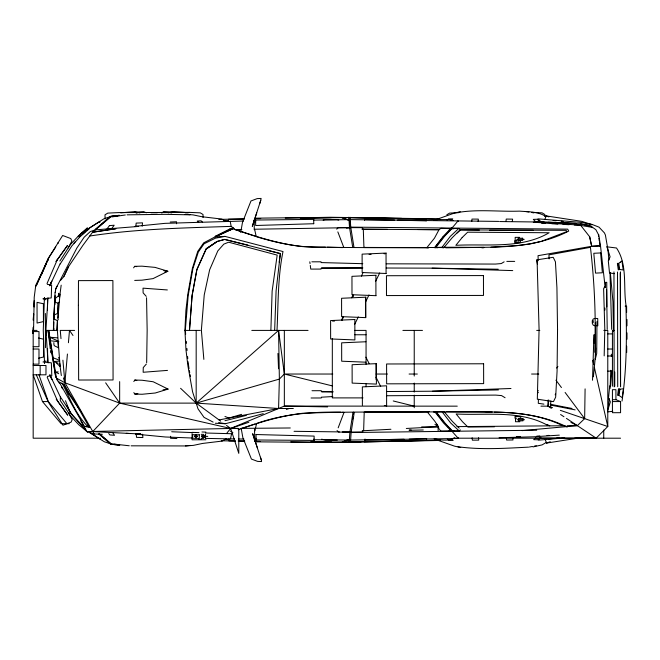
<?xml version="1.0" encoding="UTF-8"?>
<svg xmlns="http://www.w3.org/2000/svg" width="660" height="660" viewBox="0 0 660 660"><rect width="100%" height="100%" fill="white"/><g stroke="black" fill="none" stroke-linecap="round" stroke-linejoin="round"><path stroke-width="0.99" d="M228.896 438.949L228.888 440.863L235.067 440.93M313.962 438.983L313.954 442.324L255.874 441.837L255.882 438.174M47.495 310.349L47.561 298.337M349.173 442.464L349.189 439.609M350.435 442.497L350.452 439.609M426.187 220.811L426.203 219.136L364.559 218.229L364.534 220.267M595.394 322.542L595.361 358.949L596.714 353.347L596.978 321.568M254.215 229.771L254.323 219.648M53.79 322.195L53.683 330.371L53.774 328.325M53.84 318.103L55.093 292.24M613.429 331.411L612.967 301.859L610.335 272.605M522.06 430.625L577.335 425.642L584.644 418.63L585.098 388.88M33.561 330.404L34.213 297.28L35.788 285.186L48.658 258.588L47.404 261.327M146.66 362.678L147.155 330.206L146.553 297.734M170.618 436.285L170.569 438.289L176.896 438.545M594.85 352.325C596.013 317.295 594.52 282.142 590.428 247.327L548.963 254.842L549.112 258.877M604.172 355.88L604.808 329.389L603.619 288.7L604.634 286.869L604.51 287.719M595.361 358.949L595.65 347.861M593.53 364.567L593.678 359.461M594.148 343.109L594.388 334.933L593.917 334.694L592.515 380.242M255.461 218.914L255.478 218.179L313.558 217.486L313.574 219.995M270.889 329.983L272.135 291.093L277.183 255.115L228.657 242.212L223.847 244.109L217.808 250.915L209.641 269.8L204.237 294.921L201.374 330.107L203.849 359.37M550.621 407.038L550.819 400.925M538.428 399.333L538.296 403.326L543.922 404.135M277.018 329.975C278.322 303.864 277.695 277.25 283.008 251.542L225.043 236.395L215.003 236.907L203.717 242.839L197.736 251.402L192.374 268.405L187.795 294.376L185.905 310.431L184.924 330.14L185.971 349.833L187.918 365.887L192.588 391.842L198.008 408.829L204.023 417.367L213.147 422.12M53.369 330.371L53.798 318.945M274.667 329.975L276.094 290.87L280.351 253.597L224.664 239.407L217.173 241.461L206.225 249.01L196.878 269.775L192.085 295.729L189.494 330.132L192.085 295.424L196.878 269.412L206.225 248.605L217.173 241.477L224.664 239.431L247.946 245.124M610.104 388.418L610.78 370.293M611.308 356.202L611.383 354.189M54.235 318.103L54.458 312.997M54.829 304.821L55.102 298.683M55.374 292.553L55.688 288.89L76.939 247.896L84.133 237.237L90.272 231.586L95.139 229.895L138.055 226.462M57.766 313.805L58.261 303.072L57.75 313.318M53.914 315.711L53.757 318.928L57.445 320.636L56.991 330.363L57.445 320.636L58.311 319.291M100.204 438.157L100.147 439.098L89.76 432.473M53.872 316.058L54.442 306.859M54.566 304.821L55.135 295.622M55.325 292.553L55.514 289.484L57.131 286.093M313.558 217.486L300.292 218.13M47.998 297.825L45.903 330.388L48.114 362.934M54.862 299.475L54.689 302.255L58.369 303.097L59.342 301.975M331.32 217.668L302.783 218.13M349.33 440.418L349.866 432.391L352.951 412.673L354.214 412.673L351.12 432.391L350.592 440.451M426.294 220.877L397.551 220.16M56.191 297.833L59.977 294.203L57.907 318.475L58.303 313.03L54.722 314.754M471.776 221.463L471.974 219.087L478.335 219.112L478.145 221.488M610.533 386.149L611.845 371.011M67.427 354.024L64.919 382.767L94.165 433.983L102.391 434.255M68.417 342.73L69.498 330.404L72.996 335.478M608.248 408.763L609.172 398.59M609.708 385.811L608.536 397.906L610.36 401.915L607.67 410.479M142.205 226.198L142.527 222.865L136.166 223.096L135.844 226.438L138.567 226.339M593.389 376.827L595.213 358.397M60.423 396.759L60.258 400.513L70.711 416.113L78.746 424.718L87.805 432.226M89.776 431.995L89.702 432.638L104.354 441.779L110.781 443.883L118.429 444.683M551.389 408.383L548.047 406.156L548.749 400.018M57.981 243.581L58.088 242.616M505.939 221.504L506.253 219.071L512.614 219.136L512.3 221.562M44.41 297.676L43.263 330.388L44.525 363.107M59.581 297.421L61.174 285.17M279.172 262.185L280.351 253.597L267.168 250.198M622.017 401.065C626.785 369.179 626.851 336.715 625.911 304.54C623.213 285.846 627.602 264.52 616.514 248.003L606.557 246.782M352.621 419.158L352.918 417.145M353.364 414.133L353.661 412.12M59.878 261.055L70.414 244.563L78.416 235.934L87.45 228.393L78.259 236.214L87.384 227.749M240.71 232.485L242.476 222.428L250.965 200.97L257.177 198.611L261.113 198.429L260.857 199.741M44.525 297.602L44.162 299.623L46.076 299.615M232.914 432.712L231.544 433.727L230.538 438.908L205.532 438.38M195.954 435.27L196.053 434.8L195.962 437.737L196.053 437.266M254.966 430.782L256.567 423.349M259.76 203.577L260.807 200.17L252.293 226.355L256.757 212.825M544.88 219.458L546.142 215.894L581.807 221.364L592.069 224.672L590.122 224.4M313.929 439.717L349.965 440.063L458.403 438.504L458.617 437.902M593.274 320.661L593.2 322.674M338.176 427.829L343.926 412.665L342.853 412.104M50.111 285.029L60.134 263.736M41.671 274.296L48.477 258.175L55.745 247.013M49.781 285.838L51.769 281.111L50.061 284.938M57.271 259.776L56.009 261.558L67.468 245.495L57.271 259.776L47.058 283.47L47.438 284.411L51.637 284.98L51.233 297.924L42.9 298.823M341.591 320.347L343.283 316.585M351.714 297.784L352.976 294.962M361.408 276.169L363.091 272.407M574.258 225.002L580.503 225.118L533.313 222.23M46.571 263.15L36.135 285.995L47.932 258.951L62.659 235.488L70.769 238.557L71.907 241.082L68.087 247.97M341.707 320.463L343.439 316.75M353.389 295.408L352.522 297.264L353.323 295.408M341.591 320.463L343.324 316.75M118.033 215.828L110.385 216.653L92.573 232.254L82.83 245.438L68.5 266.764L63.789 276.639L60.572 280.335M63.789 276.639L68.5 266.764M354.742 324.225L358.306 316.899M365.434 302.255L368.998 294.929M375.68 281.193L379.69 272.951M60.192 263.967L71.849 245.908L80 236.775L89.422 228.624L89.347 227.972L86.444 230.596M202.793 437.11L203.197 436.392M204.691 436.392L203.544 438.446L201.234 438.446M555.126 394.82L555.662 394.02M133.617 267.844L134.665 266.351L141.941 266.161L155.042 267.374L167.863 271.243L153.013 278.627L141.958 280.178L134.698 280.417M133.823 381.529L134.871 380.036L142.131 380.251L153.194 381.76L168.069 389.095L155.265 393.005L142.164 394.259L134.887 394.094L133.832 392.609M349.643 220.555L350.097 227.131L567.691 229.136L568.706 231.099C526.886 252.607 478.483 245.982 433.282 247.508L441.82 247.566L450.31 236.362L458.774 228.426L460.647 229.845L566.181 230.34L566.701 231.66L542.107 241.073M556.669 368.049L557.914 366.448M226.974 432.96L230.645 428.464L284.344 406.09L457.264 406.156M74.002 243.136L75.298 241.634M146.347 364.064L143.261 367.562L143.162 372.265L167.492 370.392M441.82 247.566L443.693 247.855L452.183 237.765L460.086 229.845L479.416 230.101M215.003 236.907L233.096 228.764C255.667 236.495 278.644 243.969 302.453 246.592C346.632 248.119 390.835 247.417 435.031 247.508L434.709 247.673M535.664 437.662L533.684 439.642L537.669 439.774L539.657 437.794M540.903 437.695L538.288 440.179L564.696 437.91M336.699 229.136L338.349 227.617L361.672 227.659L363.289 229.21L363.916 246.931L365.112 247.434L427.548 247.648M79.183 237.154L80.635 235.843M82.087 234.531L84.991 231.907M457.017 233.096L460.647 229.845M180.576 388.295L196.177 403.12L278.578 330.404L284.344 374.03L279.37 379.079L196.177 403.12L119.658 403.12L64.919 382.767L56.447 378.114L48.691 330.404L55.745 377.099M447.109 220.077L448.503 218.905L452.776 218.864L451.382 220.027M454.715 437.861C448.808 441.424 440.69 440.088 434.173 438.817M439.362 429.643L441.317 431.029L459.129 430.873L460.375 429.916M350.006 217.214L350.056 219.112M538.222 260.675L538.04 255.684L591.673 246.287L599.478 245.875L600.352 246.023L600.105 246.601L600.551 246.279L598.727 234.539M206.225 249.018L217.173 241.477M83.35 232.031L85.082 230.926M89.405 228.145L99.767 221.479L99.825 222.42M89.405 227.989L103.966 218.782L110.385 216.653M504.141 261.83L501.286 263.563L495.429 264.066L386.232 263.818M226.397 438.545L222.238 441.07L202.513 443.446L193.413 445.368L185.476 445.978M446.82 214.78L449.592 213.106L458.584 212.677M546.48 442.324L542.107 444.889L532.942 446.927M161.576 212.776L164.249 211.555L173.761 212.256M231.371 228.682L233.244 227.89L234.985 229.606L241.857 229.482M225.654 231.602L233.096 228.764L233.244 227.89L231.181 226.38C183.909 227.956 136.438 228.855 89.603 236.041M161.832 212.875L163.73 212.165M440.534 439.997L401.957 441.276L342.35 441.977L347.919 439.931L342.177 442.101L313.343 441.787M545.259 439.527L546.529 443.091L550.242 441.721M342.35 441.977L348.01 439.898M436.747 219.359L454.113 213.163L460.292 211.753M171.567 212.817L173.489 212.14L170.717 212.85M187.77 212.908L189.247 212.38L200.244 212.842L203.024 214.5L203.032 217.536M66.907 405.669L70.406 413.02L86.914 431.582L230.645 428.464L248.894 422.243M286.341 409.48L289.228 408.499M238.153 429.734C259.149 422.491 280.599 415.784 302.742 413.259C346.912 411.576 391.124 412.12 435.319 411.873L434.998 411.7M241.395 428.48L255.073 423.959M241.618 414.356L228.971 418.044L224.953 416.485M111.854 216.909L125.309 214.987M164.934 272.052L167.863 271.243L163.837 270.649M257.532 423.085C284.377 413.968 312.625 411.634 340.824 412.162M263.249 413.688L225.365 423.736L215.333 423.258M433.793 220.564L437.58 219.599L449.443 219.565L453.181 220.514M323.152 220.135L325.042 219.648L336.905 219.623L338.778 220.093M224.977 420.7L246.304 415.404M38.552 358.223L43.502 357.019L43.469 339.182L38.519 337.994M168.176 212.866L173.794 211.522L187.349 212.66L185.41 212.668M58.36 357.654L59.441 358.743M541.175 241.428L529.963 244.01L518.141 245.528L491.023 247.186M457.611 212.528C477.964 209.03 498.886 211.835 519.437 211.134C528.429 211.876 538.329 211.431 546.084 216.653M321.321 397.204L332.838 396.544M219.054 419.941L278.578 408.499L293.32 408.499M225.043 236.395L215.465 238.161L204.064 243.787L198.313 252.046L192.885 268.653L188.182 295.564L185.32 330.132L185.666 334.199M529.378 447.034L532.348 446.49M534.336 446.127L536.316 445.764M537.694 390.943L538.469 390.802M454.006 430.601L449.089 430.633M135.019 212.223L143.641 211.612L146.355 212.817M567.196 427.061C525.797 406.354 478.096 413.424 433.57 411.873L443.982 411.493L452.504 421.55L459.195 428.142M546.529 443.091L579.134 437.968M115.319 228.731L92.573 232.254L115.929 228.814M134.887 394.094L137.907 393.64M163.036 389.854L168.069 389.095L166.114 388.558M528.553 447.15C505.189 448.297 481.272 449.963 458.015 446.762M612.827 411.279L607.843 411.889M321.09 268.373L362.744 267.952M45.367 313.467L45.482 347.68M348.744 217.222L348.81 220.077M346.385 228.071L350.262 227.642L254.611 229.234L256.237 236.668C278.635 243.532 301.777 248.111 325.306 247.162M448.734 228.698L458.774 228.426M120.73 212.85L134.293 211.637L139.904 212.949M135.077 226.347L165.058 223.344L243.54 221.017M548.452 438.966L552.486 438.57M556.52 438.174L559.548 437.869M190.402 445.434L184.866 445.945L131.125 445.822M127.091 214.838L164.975 214.335L189.998 214.822M59.549 361.086L53.749 361.54L58.22 363.231M481.924 247.855L483.953 247.698M559.325 435.13L533.692 436.796L499.092 437.737M536.753 436.136L539.831 435.955M546.991 435.526L549.038 435.402M362.208 430.798L390.935 429.272M406.321 428.464L438.124 426.772L438.124 430.584M580.503 225.118L589.677 236.775L591.673 246.287L599.478 245.875M369.08 254.455L371.077 254.356M384.046 253.762L386.042 253.671L386.075 272.902M332.582 321.106L334.579 321.016M170.189 222.032L176.517 221.76L176.575 223.765M386.364 253.06L362.117 254.141L362.15 272.522L386.397 273.504M376.208 275.261L351.962 276.334L351.995 294.715L376.241 295.697M365.904 341.756L341.657 342.829L341.69 361.21L365.937 362.191M386.455 391.537L432.407 391.223L510.98 388.501M438.149 411.65L435.237 411.724L448.627 427.589M544.219 222.073L499.694 221.546M432.399 391.223L498.44 389.928M409.2 430.279L423.274 429.982M516.384 436.672L520.451 436.59M218.831 219.409L244.382 218.914M254.603 218.716L260.733 218.6M285.26 218.122L330.223 217.255L437.935 218.881M223.789 220.63L228.327 220.539M404.093 439.238L365.062 439.948L365.021 439.04M409.233 439.147L426.673 438.537M403.441 441.136L438.314 440.484M348.505 217.627L341.954 217.734L348.571 220.135M349.833 442.076L361.086 441.878M364.155 441.82L402.006 441.152L330.619 442.505L290.755 441.87M243.952 219.029L228.5 219.252L228.517 221.174M305.737 218.13L341.781 217.61L348.554 220.118M536.72 430.229L350.452 432.547M253.836 220.886L255.898 220.861M313.549 220.093L349.585 219.615M445.756 247.83L483.862 247.368M409.2 430.015L411.205 429.99M494.464 426.789L467.965 427.069L462.495 421.74L456.142 413.985C486.618 415.635 519.849 409.86 547.734 425.378M386.463 395.736L495.66 395.101L501.517 395.579L505.09 397.733M105.658 382.825L119.658 403.12L230.645 428.464L237.847 428.406M240.933 428.381L290.301 427.977M421.666 426.904L438.124 426.772L436.738 424.034M456.967 426.616L565.084 425.741M567.121 425.725L577.335 425.642L570.925 422.392M321.808 391.982L333.135 391.9M364.155 412.071L429.074 411.675L427.111 411.716L434.791 421.212L438.067 426.154L439.032 428.769M427.829 411.757L365.401 412.195L364.204 412.698L363.643 430.427L362.035 431.978L338.704 432.102L337.054 430.592M189.247 212.38L118.775 212.586L107.786 213.106L105.022 214.78L105.031 218.831M150.958 212.767L157.311 212.751M363.289 229.21L439.007 229.721L440.962 228.327L453.651 228.715M533.338 230.307L489.588 230.233M519.585 237.352L515.188 237.361L515.196 240.958L518.694 240.95M516.706 239.349L524.213 239.333M516.59 240.859L514.676 240.867L514.701 242.69L520.427 242.682L520.402 240.859L518.496 240.859M516.054 242.558L519.049 242.55M311.858 261.822L321.049 261.805M506.822 261.393L514.693 261.385M321.065 269.082L310.761 269.099L310.283 265.46M512.737 270.6L432.185 268.158L386.24 268.018M625.152 306.149L626.612 306.149L626.629 312.535M312.007 390.72L321.272 390.703M311.075 397.996L321.28 397.98M516.359 416.534L519.354 416.526M516.895 418.225L514.99 418.225L515.006 416.402L520.732 416.386L520.715 418.217L518.809 418.217M517.019 419.743L524.527 419.727M519.907 421.724L515.51 421.732L515.501 418.135M201.201 434.346L203.536 434.346L204.303 435.707M201.556 436.4L207.768 436.384M574.678 438.182L596.145 438.157L607.778 426.517L607.778 330.404L603.817 330.404M205.961 439.758L192.068 439.783L192.052 433.686M37.051 330.404L33.173 330.404L33.173 438.199L99.157 438.199M46.497 335.486L45.631 330.404L57.766 330.404M74.613 330.404L60.258 330.404L60.992 338.621M184.957 330.404L200.293 330.404M251.798 330.404L308.055 330.404M354.816 330.404L366.061 330.404L366.061 364.295M402.897 330.404L422.466 330.404M536.72 330.404L539.806 330.404M612.43 330.412L614.468 330.412M33.173 331.567L38.989 331.567L38.989 346.698L33.173 346.698M607.778 333.902L612.62 333.902M354.816 334.76L366.061 334.76M33.173 349.024L38.989 349.024L38.989 364.147L33.173 364.147M607.778 349.024L612.62 349.024M607.778 356.004L612.62 356.004M33.173 365.508L45.977 365.508L45.977 374.814L33.173 374.814L42.479 401.577L61.099 423.679L69.242 423.679M607.778 371.135L612.62 371.135M58.204 371.91L55.44 371.91L58.715 373.725M332.797 374.038L284.344 374.03L332.31 385.894M376.093 374.038L387.436 374.038M409.084 374.038L417.326 374.038M531.572 374.038L538.783 374.038M332.822 391.71L321.304 391.413M363 397.897L332.318 397.897L332.318 338.588M612.43 399.696L615.92 399.696L620.573 401.569L620.573 412.698L612.43 412.698L612.43 389.68L615.92 389.68L615.92 399.696M42.479 401.577L48.304 401.577L66.916 423.679M612.43 401.569L620.573 401.569M540.928 406.156L548.047 406.156L552.568 407.698M84.389 426.401L89.281 426.401L89.281 427.35L84.389 426.401L59.053 381.917L63.723 384.425L74.778 401.701L89.281 427.35M230.645 428.464L238.788 428.464L238.788 453.362L230.645 428.464L226.504 425.419M453.346 438.199L620.573 438.199M535.937 438.182L596.145 438.157L566.453 418.399M337.293 440.113L325.429 440.121L321.643 439.164M46.183 361.16L44.269 361.152L44.633 363.173M361.993 229.267L387.519 229.35M363.874 247.558L428.785 247.723L426.822 247.69L434.47 238.169L439.007 229.721L417.895 229.54M321.593 267.803L362.761 267.943M446.036 411.51L492.319 412.046M350.608 219.623L498.712 221.413M234.655 438.949L230.538 438.908L230.348 438.281M238.772 438.991L243.919 439.04M254.215 439.139L256.278 439.164M238.161 440.962L244.34 441.029M254.636 441.144L256.699 441.169M294.046 431.302L339.298 431.896M342.383 431.937L350.617 432.044M401.618 218.345L349.437 217.61L440.146 219.367M364.675 219.681L394.465 220.118M310.868 441.87L313.954 442.324M362.802 263.686L321.082 262.581M432.185 268.158L498.226 269.23M224.169 439.502L229.622 439.593M221.265 440.773L235.571 441.004M238.639 441.053L244.769 441.144M254.991 441.309L260.098 441.391M327.64 406.89L284.344 406.09L284.344 330.404M311.33 441.862L331.708 442.076M437.861 247.714L434.948 247.648C441.656 237.814 450.854 230.2 458.023 220.786L458.238 221.397M327.335 247.211L342.565 247.607L343.637 247.038L337.837 231.891M231.544 433.727L205.334 432.993M192.382 438.026L165.429 436.994L135.432 434.107M137.42 433.95L140.415 434.032M193.042 432.613L171.699 431.755M201.976 431.986L205.945 432.118M192.043 432.382L198.998 432.613M140.745 434.164L136.207 434.008L136.537 437.349L142.898 437.563L142.568 434.231M532.051 212.421L542.05 212.842L544.83 214.5L544.83 216.521M384.31 405.562L386.306 405.644M548.254 222.28L557.345 222.725M564.424 223.072L580.586 223.872L591.071 226.248L595.856 229.68L598.339 234.349L598.636 236.395M596.392 325.702L597.82 325.776L597.721 318.5L595.213 318.45L593.307 318.928L592.243 320.785L592.317 323.45L593.299 325.24L595.32 325.9M140.819 434.032L92.73 431.582L119.658 403.12L119.658 381.612M541.505 223.162L545.597 223.393M551.735 223.74L557.881 224.087M562.996 224.367L569.135 224.713M494.323 412.162C517.63 412.318 541.043 415.338 562.27 425.419M126.283 433.315L130.35 433.57M196.177 330.404L196.177 403.12L278.578 408.499L279.37 379.079L278.578 330.404M198.577 439.213L201.432 439.403M185.072 214.294L193.009 214.879L202.117 216.761L221.851 219.071L226.025 221.578M484.234 411.502L489.308 411.873M129.277 445.772L113.924 444.081M167.351 289.946L143.022 288.156L143.129 292.858L146.231 296.348M57.511 337.862L49.797 337.227L57.965 340.972M553.113 220.481L556.141 220.77M561.19 221.257L563.211 221.447M50.374 340.783L58.839 341.698M550.192 404.233L572.022 408.466M524.857 211.439L528.965 212.008M586.237 223.855L588.184 224.128M614.435 273.669L609.51 272.943L608.297 260.849L610.104 256.839L607.084 247.335M134.665 266.351L136.678 266.648M550.489 405.083L575.14 409.876M581.386 225.514L591.228 227.205M531.943 212.545L533.923 212.899M218.658 422.524L225.365 423.736M43.007 361.96L51.348 362.835L51.794 375.771L47.594 376.349L47.215 377.297L57.519 400.95L67.766 415.198L56.248 399.176M460.705 447.538L454.517 446.143L437.135 440.014M393.253 400.966L414.233 406.156M137.379 212.949L134.607 212.248L136.529 212.924M134.871 380.036L136.818 380.572M235.183 229.68L254.743 236.057M83.795 427.548L86.914 431.582L94.165 433.983M560.348 410.347L607.778 426.517L594.388 367.447M230.208 431.153L231.866 431.714M537.702 392.436L538.477 392.708M546.142 215.894L548.922 216.909M53.146 357.827L59.623 360.245M580.396 225.349L580.33 223.781L591.071 226.248L592.391 227.725M547.107 424.454L549.764 425.865M560.596 414.505L563.945 416.732M347.663 439.774L349.305 440.888M196.177 403.12L220.704 421.154M434.94 424.339L438.124 426.772M451.762 439.288L453.164 440.451L448.891 440.426L447.496 439.255M99.47 433.851L111.944 444.361L119.773 445.17L110.608 444.163L98.621 433.802M202.488 222.024L201.052 220.811L197.249 221.084L198.685 222.304M82.508 425.749L72.146 414.769L60.926 397.691M99.313 433.991L110.781 443.883M459.129 430.873L450.632 422.961L442.109 411.79M87.879 426.525C75.694 414.67 69.919 397.864 62.081 383.122M541.183 221.925L537.9 218.831L580.577 222.346L592.045 224.425L599.008 227.147L604.428 232.906L605.41 235.075L607.976 250L608.933 260.164M56.298 362.901L60.101 366.514L57.346 330.363M449.303 428.257L458.403 438.504M555.951 380.185L561.445 387.552M565.108 392.452L584.644 418.63M112.934 433.117L114.543 435.295L109.816 434.932L108.735 433.471M68.722 393.921L63.979 384.062L68.722 393.921L81.007 411.716M59.491 383.46L56.447 378.114L57.577 380.944M61.52 387.024L62.543 388.806M80.817 420.89L86.914 431.582M68.376 412.723L72.221 419.595L71.09 422.128L62.989 425.221L48.18 401.816L36.292 374.814M365.904 357.151L369.13 363.553M376.043 377.264L380.655 386.405M60.365 396.982L49.88 374.814M50.218 375.82L51.942 379.64L49.937 374.921M65.505 400.752L70.406 413.02M45.631 330.404L46.381 332.318M38.989 374.814L48.304 401.577M257.483 448.156L252.656 433.678L261.261 459.838L260.469 457.256M63.418 377.924L64.919 382.767L62.906 360.178M592.795 360.442L593.703 364.444M589.677 236.775L591.673 246.287M230.159 221.199L231.181 226.38M261.31 460.259L261.575 461.571L257.631 461.398L251.419 459.063L242.855 437.638L241.23 428.596M189.016 368.676L188.042 361.647M189.37 370.673L189.725 372.661M190.08 374.657L190.435 376.654M55.729 377.099L48.031 330.404L50.234 348.678M598.884 238.111L599.296 240.95M599.56 242.83L599.833 244.72M59.697 363.297L61.331 375.548M512.68 437.539L513.001 439.964L506.632 440.047L506.311 437.621M309.812 261.822L310.051 263.645M50.482 350.707L50.729 352.737M605.137 287.133L600.551 246.279M186.285 341.319L186.458 343.349M186.895 348.43L187.077 350.468M187.597 356.565L187.778 358.594M478.525 437.737L478.723 440.113L472.354 440.162L472.156 437.786M57.948 342.251L58.36 347.696L54.772 345.988L53.963 345.031L53.84 342.623M350.204 219.236L350.765 227.287L353.925 246.997L352.663 246.997L349.503 227.287L348.95 219.268M610.021 273.355L611.68 329.373M277.934 353.447L278.528 368.758M255.841 441.103L255.874 441.837M604.857 308.047L604.898 310.076M606.622 289.517L607.216 329.381M364.914 439.362L364.947 441.4L426.583 440.278L426.566 438.595M254.546 429.247L254.702 440.377M47.545 348.414L47.669 362.431M255.478 218.179L255.502 221.851M626.983 332.846L627 339.24M626.967 319.457L626.975 325.842M626.687 346.153L626.695 352.547M620.4 271.87L620.598 386.842M620.293 273.025L620.491 385.696M617.512 272.002L617.711 386.719M613.957 271.887L614.155 386.859M606.796 306.892L606.755 282.348L605.418 282.348L605.426 287.455M386.628 406.255L386.595 385.811L362.348 386.884L362.381 405.265M375.886 275.863L375.92 295.094M376.035 364.262L376.068 379.442M365.5 298.815L365.533 317.031M202.373 435.658L202.373 437.135M614.757 371.984L614.757 386.207M612.43 330.346L612.43 386.207M603.743 430.064L603.743 438.199M548.047 400.133L548.047 406.156M414.233 330.404L414.233 376.051M414.233 383.072L414.233 392.106M414.233 395.117L414.233 407.715M366.061 383.641L366.061 386.694M40.153 365.508L40.153 374.814M78.383 305.324L78.647 380.02L113.066 379.97L112.893 280.566L78.474 280.632L78.383 305.324M256.039 434.528L256.022 439.981L314.102 440.418L314.119 436.095L256.039 434.528M557.543 329.472L557.073 371.225L555.67 397.13L553.451 401.643L537.322 399.185L539.08 329.505L537.075 259.825L553.204 257.309L555.431 261.814L556.924 287.719L557.543 329.472M33.297 327.212L33 333.605L33.33 327.212M33.594 313.904L33.297 320.298L33.635 313.904M58.715 293.353L58.591 296.068L58.715 293.353M34.369 300.448L34.056 306.834L34.369 300.448M619.171 388.946L618.354 395.34L617.628 395.34L618.453 388.946L619.171 388.946M619.872 389.235L619.055 395.431L622.215 397.708L623.403 388.765L619.872 389.235M194.675 436.037L194.584 436.507L197.356 436.499L197.447 436.029L194.675 436.037M201.985 435.674L201.985 437.118L205.375 437.135L205.375 435.658L201.985 435.674M109.444 225.613L106.771 229.259L111.499 228.863L114.18 225.233L109.444 225.613M443.173 236.42L434.602 247.591L435.864 247.583L444.436 236.42L452.504 228.055L451.242 228.055L443.173 236.42M462.173 237.542L455.845 245.314C486.956 243.664 520.938 249.224 549.145 232.749L467.627 232.196L462.173 237.542M110.212 216.381L95.271 229.383L96.005 229.366L111.548 216.175L119.369 215.333L110.212 216.381M620.342 262.144L618.824 263.29L619.666 269.486L623.197 269.94L621.976 260.997L620.342 262.144M229.853 228.962L215.358 236.206L216.901 236.189L233.236 228.426L232.337 228.104L229.853 228.962M43.436 321.601L37.075 323.045L37.042 302.346L43.403 303.757L43.436 321.601M600.616 252.945L593.802 253.283L595.543 273.116L602.374 272.778L600.616 252.945M365.822 297.198L341.583 298.271L341.616 316.651L365.863 317.641L365.822 297.198M354.841 319.498L330.602 320.57L330.635 338.951L354.882 339.933L354.841 319.498M376.357 363.652L352.118 364.724L352.151 383.105L376.398 384.095L376.357 363.652M539.938 221.867L535.945 222.016L533.296 219.384L537.289 219.244L539.938 221.867M313.748 223.715L255.667 225.497L255.635 220.036L313.714 219.392L313.748 223.715M522.662 238.235L518.224 238.243L518.224 240.438L522.67 240.43L522.662 238.235M618.123 263.381L617.397 263.389L618.247 269.775L618.964 269.775L618.123 263.381M483.458 275.583L386.455 275.723L386.479 295.573L483.483 295.433L483.458 275.583M483.607 363.775L386.595 363.982L386.644 383.831L483.648 383.625L483.607 363.775M436.144 411.79L434.89 411.79L443.495 422.928L451.597 431.269L452.859 431.269L444.757 422.928L436.144 411.79M522.976 418.63L518.537 418.638L518.537 420.841L522.984 420.832L522.976 418.63M205.557 434.346L205.458 438.438L205.557 434.346M199.303 434.816L192.646 434.692L192.646 438.257L199.303 438.388L199.303 434.816M575.726 223.402L542.05 222.56L541.967 221.818L575.726 223.402M537.479 264.264L537.067 259.825L537.479 264.264"/></g></svg>
